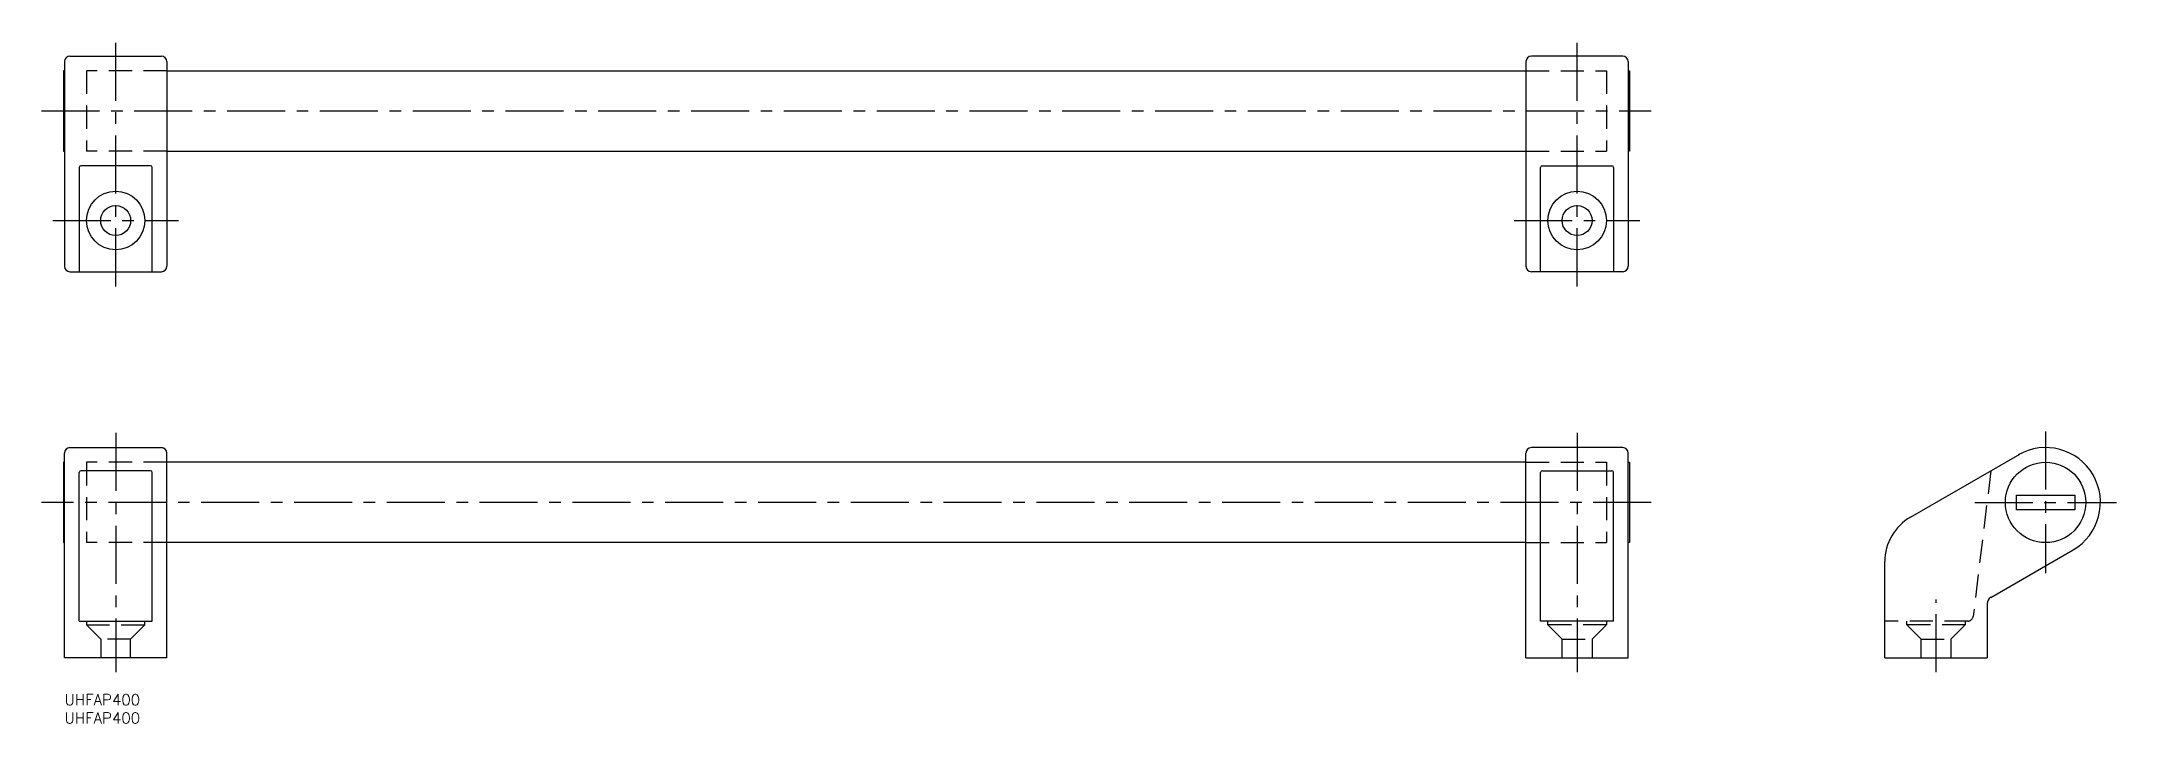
# Model space of a CAD drawing. Extents: x -6 to 562, y -8 to 179.
import ezdxf

# ---------------------------------------------------------------- set-up
doc = ezdxf.new("R2010")
doc.units = 0
doc.header["$LTSCALE"] = 0.5
doc.linetypes.add('CENTER', pattern=[50.8, 31.75, -6.35, 6.35, -6.35])
doc.linetypes.add('DASHED', pattern=[19.05, 12.7, -6.35])
for name, color, linetype in [('MSM_CENTER', 1, 'CENTER'), ('MSM_CONTINUOUS', 7, 'CONTINUOUS'), ('MSM_DASHED', 4, 'DASHED'), ('MSM_PART_NUMBER', 7, 'CONTINUOUS')]:
    doc.layers.add(name, color=color, linetype=linetype)
doc.styles.get("Standard").update_dxf_attribs({"font": 'txt.shx', "height": 3, "bigfont": 'bigfont.shx'})

# ---------------------------------------------------------------- blocks, each defined once
blk = doc.blocks.new('*U7')
at = {"layer": 'MSM_PART_NUMBER'}
blk.add_text('UHFAP400', height=3, dxfattribs=at).set_placement((0, -3))
blk = doc.blocks.new('*U8')
at = {"layer": 'MSM_PART_NUMBER'}
blk.add_text('UHFAP400', height=3, dxfattribs=at).set_placement((0, -8))

msp = doc.modelspace()

# ---------------------------------------------------------------- linework, layer by layer
at = {"layer": 'MSM_CENTER'}
for p, q in [((14, 111.62), (14, 178.62)), ((414, 111.62), (414, 178.62)), ((-6.3, 159.62), (434.3, 159.62)), ((-3.24, 129.62), (31.2, 129.62)), ((396.76, 129.62), (431.2, 129.62)), ((14, 71.5), (14, 6)), ((414, 71.5), (414, 6)), ((542.23, 71.9), (542.23, 33.1)), ((434.3, 52.5), (-6.3, 52.5)), ((522.83, 52.5), (561.63, 52.5)), ((512.23, 6), (512.23, 25.96))]:
    msp.add_line(p, q, dxfattribs=at)
at = {"layer": 'MSM_CONTINUOUS'}
for p, q in [((0, 170.62), (-0.3, 170.62)), ((-0.3, 170.62), (-0.3, 148.62)), ((0, 173.12), (0, 117.12)), ((1.5, 174.62), (26.5, 174.62)), ((28, 173.12), (28, 117.12)), ((28, 170.62), (400, 170.62)), ((400, 173.12), (400, 117.12)), ((426.5, 174.62), (401.5, 174.62)), ((428, 173.12), (428, 117.12)), ((428, 170.62), (428.3, 170.62)), ((428.3, 170.62), (428.3, 148.62)), ((-0.3, 148.62), (0, 148.62)), ((28, 148.62), (400, 148.62)), ((428.3, 148.62), (428, 148.62)), ((4, 144.12), (4, 115.62)), ((23.5, 144.62), (4.5, 144.62)), ((24, 115.62), (24, 144.12)), ((404, 115.62), (404, 144.12)), ((404.5, 144.62), (423.5, 144.62)), ((424, 144.12), (424, 115.62)), ((1.5, 115.62), (26.5, 115.62)), ((426.5, 115.62), (401.5, 115.62)), ((0, 63.5), (-0.3, 63.5)), ((-0.3, 63.5), (-0.3, 41.5)), ((0, 10), (0, 66)), ((1.5, 67.5), (26.5, 67.5)), ((28, 10), (28, 66)), ((400, 63.5), (28, 63.5)), ((400, 10), (400, 66)), ((426.5, 67.5), (401.5, 67.5)), ((428, 10), (428, 66)), ((428, 63.5), (428.3, 63.5)), ((428.3, 63.5), (428.3, 41.5)), ((505.23, 48.46), (535.17, 65.73)), ((4, 20), (4, 60.65)), ((23.5, 61.15), (4.5, 61.15)), ((24, 20), (24, 60.65)), ((404, 20), (404, 60.65)), ((404.5, 61.15), (423.5, 61.15)), ((424, 20), (424, 60.65)), ((534.23, 50.5), (534.23, 54.5)), ((534.23, 54.5), (550.23, 54.5)), ((550.23, 54.5), (550.23, 50.5)), ((550.23, 50.5), (534.23, 50.5)), ((-0.3, 41.5), (0, 41.5)), ((400, 41.5), (28, 41.5)), ((428.3, 41.5), (428, 41.5)), ((498.23, 10), (498.23, 36.33)), ((527.23, 26.52), (549.73, 39.51)), ((526.23, 24.79), (526.23, 10)), ((4, 20), (24, 20)), ((424, 20), (404, 20)), ((28, 10), (0, 10)), ((400, 10), (428, 10)), ((498.23, 10), (526.23, 10))]:
    msp.add_line(p, q, dxfattribs=at)
for centre, radius in [((14, 129.62), 8), ((414, 129.62), 8), ((14, 129.62), 4.1), ((414, 129.62), 4.1), ((542.23, 52.5), 11)]:
    msp.add_circle(centre, radius, dxfattribs=at)
for centre, radius, start, end in [((1.5, 173.12), 1.5, 90, 180), ((26.5, 173.12), 1.5, 0, 90), ((401.5, 173.12), 1.5, 90, 180), ((426.5, 173.12), 1.5, 0, 90), ((4.5, 144.12), 0.5, 90, 180), ((23.5, 144.12), 0.5, 0, 90), ((404.5, 144.12), 0.5, 90, 180), ((423.5, 144.12), 0.5, 0, 90), ((1.5, 117.12), 1.5, 180, 270), ((26.5, 117.12), 1.5, 270, 0), ((401.5, 117.12), 1.5, 180, 270), ((426.5, 117.12), 1.5, 270, 0), ((1.5, 66), 1.5, 90, 180), ((26.5, 66), 1.5, 0, 90), ((401.5, 66), 1.5, 90, 180), ((426.5, 66), 1.5, 0, 90), ((542.23, 52.5), 15, 300.0144, 120), ((4.5, 60.65), 0.5, 90, 180), ((23.5, 60.65), 0.5, 0, 90), ((404.5, 60.65), 0.5, 90, 180), ((423.5, 60.65), 0.5, 0, 90), ((512.23, 36.33), 14, 119.9887, 180), ((528.23, 24.79), 2, 120, 180)]:
    msp.add_arc(centre, radius, start, end, dxfattribs=at)
at = {"layer": 'MSM_DASHED'}
for p, q in [((6, 170.62), (6, 148.62)), ((28, 170.62), (6, 170.62)), ((400, 170.62), (422, 170.62)), ((422, 170.62), (422, 148.62)), ((28, 148.62), (6, 148.62)), ((400, 148.62), (422, 148.62)), ((6, 63.5), (6, 41.5)), ((28, 63.5), (6, 63.5)), ((400, 63.5), (422, 63.5)), ((422, 63.5), (422, 41.5)), ((527.23, 61.15), (522.39, 21.32)), ((28, 41.5), (6, 41.5)), ((400, 41.5), (422, 41.5)), ((6, 20), (6, 19)), ((6, 19), (9.9, 15.1)), ((6, 19), (22, 19)), ((18.1, 15.1), (22, 19)), ((22, 19), (22, 20)), ((406, 19), (406, 20)), ((409.9, 15.1), (406, 19)), ((422, 19), (406, 19)), ((422, 19), (418.1, 15.1)), ((422, 20), (422, 19)), ((520.9, 20), (498.23, 20)), ((504.23, 19), (504.23, 20)), ((508.13, 15.1), (504.23, 19)), ((520.23, 19), (504.23, 19)), ((520.23, 19), (516.33, 15.1)), ((520.23, 20), (520.23, 19)), ((9.9, 15.1), (9.9, 10)), ((18.1, 15.1), (9.9, 15.1)), ((18.1, 10), (18.1, 15.1)), ((409.9, 10), (409.9, 15.1)), ((409.9, 15.1), (418.1, 15.1)), ((418.1, 15.1), (418.1, 10)), ((508.13, 10), (508.13, 15.1)), ((508.13, 15.1), (516.33, 15.1)), ((516.33, 15.1), (516.33, 10))]:
    msp.add_line(p, q, dxfattribs=at)
msp.add_arc((520.9, 21.5), 1.5, 270, 353.0726, dxfattribs=at)

# ---------------------------------------------------------------- block references
at = {"layer": 'MSM_CONTINUOUS'}
for name in ['*U7', '*U8']:
    msp.add_blockref(name, (0, 0), dxfattribs=at)

doc.saveas('drawing.dxf')
